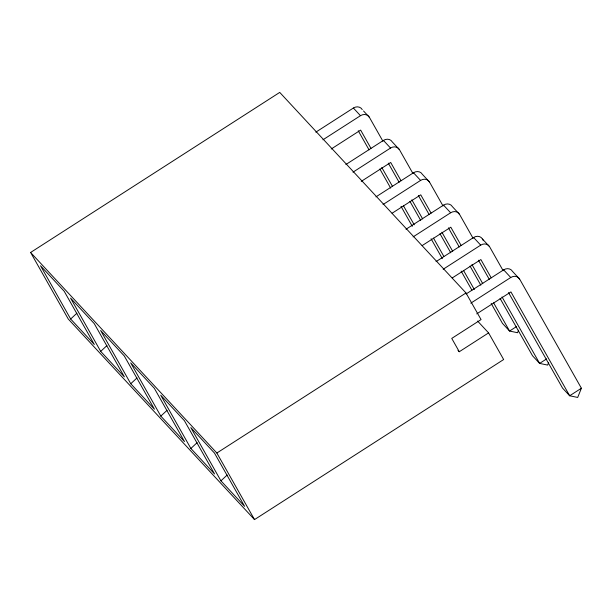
<?xml version="1.0" encoding="UTF-8"?>
<svg xmlns="http://www.w3.org/2000/svg" width="612" height="612" viewBox="0 0 612 612"><rect width="100%" height="100%" fill="white"/><g stroke="black" fill="none" stroke-linecap="round" stroke-linejoin="round"><path stroke-width="0.92" d="M518.593 330.205L517.576 332.721L509.567 331.046L502.467 323.396L491.184 303.46M548.65 362.572L547.633 365.081L539.623 363.406L532.517 355.763L500.088 298.434M466.107 293.974L503.653 269.854A7 6.082 -42.9 0 1 512.527 271.414L519.626 279.057L581.4 388.238L577.69 397.448L569.673 395.773L562.573 388.13L508.518 292.582M70.655 319.013L40.522 265.753L64.184 291.236L94.317 344.495L70.655 319.013L76.883 313.214M100.705 351.38L70.579 298.12L94.24 323.603L124.374 376.862L100.705 351.38L106.939 345.581M130.761 383.739L100.628 330.48L124.297 355.97L154.431 409.221L130.761 383.739L136.996 377.941M160.818 416.106L130.685 362.847L154.354 388.329L184.487 441.589L160.818 416.106L167.053 410.308M190.875 448.466L160.742 395.214L184.411 420.696L214.544 473.956L190.875 448.466L197.11 442.667M220.932 480.833L190.799 427.574L214.468 453.056L244.593 506.315L220.932 480.833L227.159 475.034M30.6 252.473L279.738 92.404L465.992 292.957L481.055 319.586L451.748 338.413L459.283 351.732L488.59 332.897L503.653 359.527L254.516 519.596L68.269 319.043L30.6 252.473L216.855 453.025L254.516 519.596M315.83 132.154L353.376 108.033A7 6.082 -42.9 0 1 362.25 109.594M322.929 139.804L360.476 115.683A7 6.082 -42.9 0 1 369.35 117.236L382.921 141.227M331.199 149.014L360.636 130.096L370.979 148.379M345.887 164.521L383.433 140.4A7 6.082 -42.9 0 1 392.307 141.961L399.407 149.603L412.978 173.586M352.986 172.163L390.533 148.043A7 6.082 -42.9 0 1 399.407 149.603M361.256 181.374L390.693 162.463L401.036 180.739M375.944 196.88L413.483 172.76A7 6.082 -42.9 0 1 422.364 174.321L429.463 181.971L443.034 205.953M383.043 204.53L420.589 180.41A7 6.082 -42.9 0 1 429.463 181.971M392.108 213.228L420.75 194.823L431.093 213.106M406.001 229.248L443.539 205.127A7 6.082 -42.9 0 1 452.421 206.688L459.52 214.33L473.091 238.32M413.1 236.89L450.639 212.769A7 6.082 -42.9 0 1 459.52 214.33M422.165 245.588L450.807 227.19L461.15 245.466M436.058 261.615L473.596 237.487A7 6.082 -42.9 0 1 482.47 239.047L488.927 246.001M443.157 269.257L480.695 245.137A7 6.082 -42.9 0 1 489.569 246.697L503.141 270.68M452.222 277.955L480.864 259.557L491.207 277.833M216.855 453.025L465.992 292.957M470.812 303.162L510.752 277.496A7 6.082 -42.9 0 1 519.626 279.057M476.71 313.895L510.921 291.916L569.673 395.773L581.4 388.238M516.597 326.525L509.567 331.046L493.586 302.795M546.654 358.884L539.623 363.406L502.016 296.942M363.543 110.986L369.35 117.236M353.376 108.033L360.476 115.683M383.433 140.4L390.533 148.043M413.483 172.76L420.589 180.41M443.539 205.127L450.639 212.769M473.596 237.487L480.695 245.137M503.653 269.854L510.752 277.496M477.582 321.048L488.59 332.897M457.983 350.339L459.283 351.732M482.47 239.047L483.411 240.707M478.462 260.215L489.271 279.324M471.959 264.575L482.769 283.685M448.405 227.855L459.222 246.965M470.031 266.075L480.841 285.184M441.902 232.216L452.712 251.325M463.529 270.435L474.338 289.537M418.348 195.488L429.165 214.598M439.974 233.708L450.784 252.817M461.127 271.093L471.936 290.203M411.845 199.849L422.663 218.958M433.472 238.068L443.815 256.344M388.299 163.129L399.108 182.238M409.918 201.34L420.727 220.45M431.07 238.734L442.354 258.669M381.789 167.489L392.606 186.591M403.415 205.701L414.225 224.811M358.242 130.761L369.051 149.871M379.861 168.981L390.67 188.091M401.013 206.366L412.297 226.31"/></g></svg>
